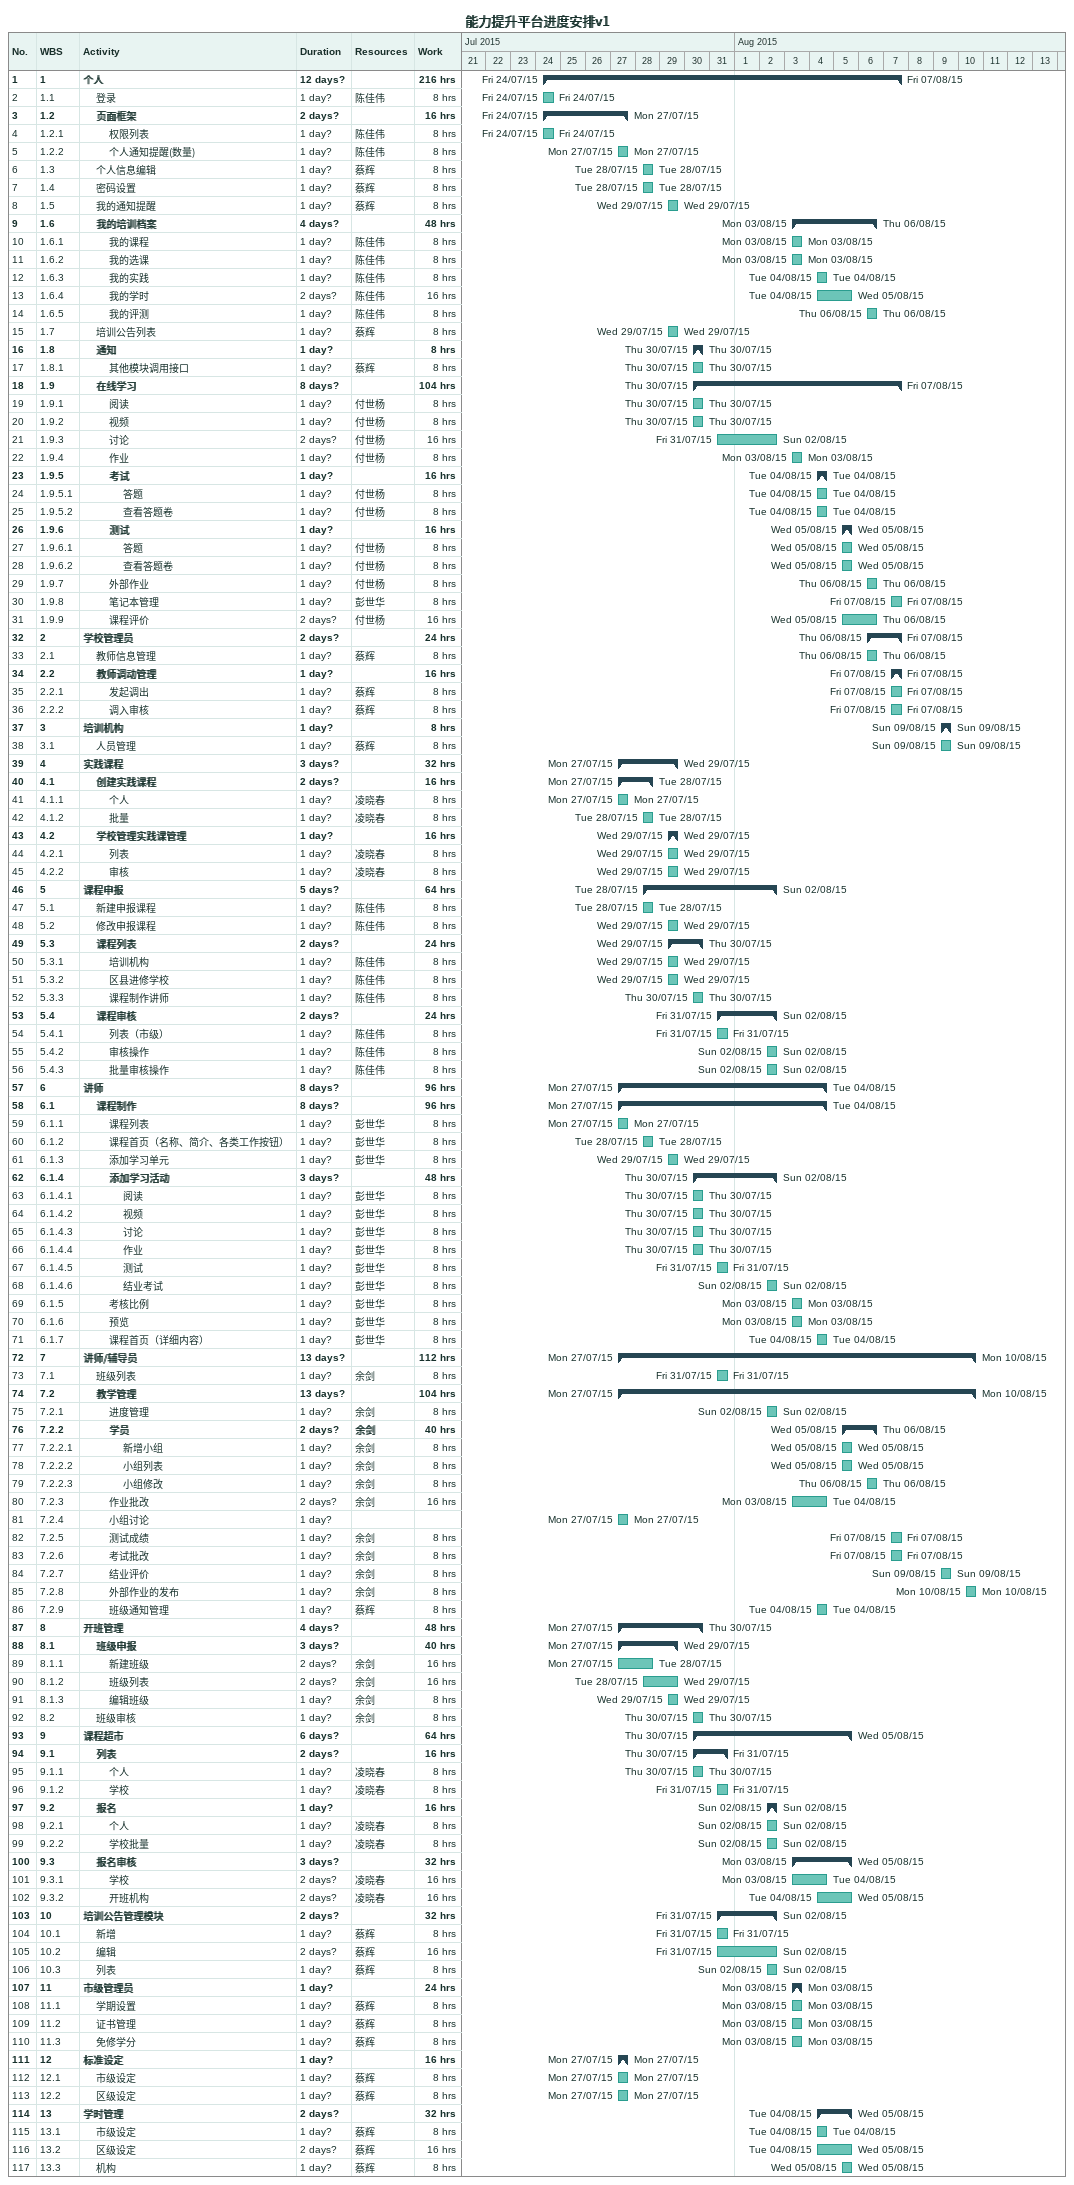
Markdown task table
能力提升平台进度安排v1

| ID | WBS | Task | Duration | Start | Finish | Resources | Work (h) |
|---|---|---|---|---|---|---|---|
| 1 | 1 | **个人** | 12d? | 2015-07-24 | 2015-08-07 |  | 216 |
| 2 | 1.1 | 登录 | 1d? | 2015-07-24 | 2015-07-24 | 陈佳伟 | 8 |
| 3 | 1.2 | **页面框架** | 2d? | 2015-07-24 | 2015-07-27 |  | 16 |
| 4 | 1.2.1 | 权限列表 | 1d? | 2015-07-24 | 2015-07-24 | 陈佳伟 | 8 |
| 5 | 1.2.2 | 个人通知提醒(数量) | 1d? | 2015-07-27 | 2015-07-27 | 陈佳伟 | 8 |
| 6 | 1.3 | 个人信息编辑 | 1d? | 2015-07-28 | 2015-07-28 | 蔡辉 | 8 |
| 7 | 1.4 | 密码设置 | 1d? | 2015-07-28 | 2015-07-28 | 蔡辉 | 8 |
| 8 | 1.5 | 我的通知提醒 | 1d? | 2015-07-29 | 2015-07-29 | 蔡辉 | 8 |
| 9 | 1.6 | **我的培训档案** | 4d? | 2015-08-03 | 2015-08-06 |  | 48 |
| 10 | 1.6.1 | 我的课程 | 1d? | 2015-08-03 | 2015-08-03 | 陈佳伟 | 8 |
| 11 | 1.6.2 | 我的选课 | 1d? | 2015-08-03 | 2015-08-03 | 陈佳伟 | 8 |
| 12 | 1.6.3 | 我的实践 | 1d? | 2015-08-04 | 2015-08-04 | 陈佳伟 | 8 |
| 13 | 1.6.4 | 我的学时 | 2d? | 2015-08-04 | 2015-08-05 | 陈佳伟 | 16 |
| 14 | 1.6.5 | 我的评测 | 1d? | 2015-08-06 | 2015-08-06 | 陈佳伟 | 8 |
| 15 | 1.7 | 培训公告列表 | 1d? | 2015-07-29 | 2015-07-29 | 蔡辉 | 8 |
| 16 | 1.8 | **通知** | 1d? | 2015-07-30 | 2015-07-30 |  | 8 |
| 17 | 1.8.1 | 其他模块调用接口 | 1d? | 2015-07-30 | 2015-07-30 | 蔡辉 | 8 |
| 18 | 1.9 | **在线学习** | 8d? | 2015-07-30 | 2015-08-07 |  | 104 |
| 19 | 1.9.1 | 阅读 | 1d? | 2015-07-30 | 2015-07-30 | 付世杨 | 8 |
| 20 | 1.9.2 | 视频 | 1d? | 2015-07-30 | 2015-07-30 | 付世杨 | 8 |
| 21 | 1.9.3 | 讨论 | 2d? | 2015-07-31 | 2015-08-02 | 付世杨 | 16 |
| 22 | 1.9.4 | 作业 | 1d? | 2015-08-03 | 2015-08-03 | 付世杨 | 8 |
| 23 | 1.9.5 | **考试** | 1d? | 2015-08-04 | 2015-08-04 |  | 16 |
| 24 | 1.9.5.1 | 答题 | 1d? | 2015-08-04 | 2015-08-04 | 付世杨 | 8 |
| 25 | 1.9.5.2 | 查看答题卷 | 1d? | 2015-08-04 | 2015-08-04 | 付世杨 | 8 |
| 26 | 1.9.6 | **测试** | 1d? | 2015-08-05 | 2015-08-05 |  | 16 |
| 27 | 1.9.6.1 | 答题 | 1d? | 2015-08-05 | 2015-08-05 | 付世杨 | 8 |
| 28 | 1.9.6.2 | 查看答题卷 | 1d? | 2015-08-05 | 2015-08-05 | 付世杨 | 8 |
| 29 | 1.9.7 | 外部作业 | 1d? | 2015-08-06 | 2015-08-06 | 付世杨 | 8 |
| 30 | 1.9.8 | 笔记本管理 | 1d? | 2015-08-07 | 2015-08-07 | 彭世华 | 8 |
| 31 | 1.9.9 | 课程评价 | 2d? | 2015-08-05 | 2015-08-06 | 付世杨 | 16 |
| 32 | 2 | **学校管理员** | 2d? | 2015-08-06 | 2015-08-07 |  | 24 |
| 33 | 2.1 | 教师信息管理 | 1d? | 2015-08-06 | 2015-08-06 | 蔡辉 | 8 |
| 34 | 2.2 | **教师调动管理** | 1d? | 2015-08-07 | 2015-08-07 |  | 16 |
| 35 | 2.2.1 | 发起调出 | 1d? | 2015-08-07 | 2015-08-07 | 蔡辉 | 8 |
| 36 | 2.2.2 | 调入审核 | 1d? | 2015-08-07 | 2015-08-07 | 蔡辉 | 8 |
| 37 | 3 | **培训机构** | 1d? | 2015-08-09 | 2015-08-09 |  | 8 |
| 38 | 3.1 | 人员管理 | 1d? | 2015-08-09 | 2015-08-09 | 蔡辉 | 8 |
| 39 | 4 | **实践课程** | 3d? | 2015-07-27 | 2015-07-29 |  | 32 |
| 40 | 4.1 | **创建实践课程** | 2d? | 2015-07-27 | 2015-07-28 |  | 16 |
| 41 | 4.1.1 | 个人 | 1d? | 2015-07-27 | 2015-07-27 | 凌晓春 | 8 |
| 42 | 4.1.2 | 批量 | 1d? | 2015-07-28 | 2015-07-28 | 凌晓春 | 8 |
| 43 | 4.2 | **学校管理实践课管理** | 1d? | 2015-07-29 | 2015-07-29 |  | 16 |
| 44 | 4.2.1 | 列表 | 1d? | 2015-07-29 | 2015-07-29 | 凌晓春 | 8 |
| 45 | 4.2.2 | 审核 | 1d? | 2015-07-29 | 2015-07-29 | 凌晓春 | 8 |
| 46 | 5 | **课程申报** | 5d? | 2015-07-28 | 2015-08-02 |  | 64 |
| 47 | 5.1 | 新建申报课程 | 1d? | 2015-07-28 | 2015-07-28 | 陈佳伟 | 8 |
| 48 | 5.2 | 修改申报课程 | 1d? | 2015-07-29 | 2015-07-29 | 陈佳伟 | 8 |
| 49 | 5.3 | **课程列表** | 2d? | 2015-07-29 | 2015-07-30 |  | 24 |
| 50 | 5.3.1 | 培训机构 | 1d? | 2015-07-29 | 2015-07-29 | 陈佳伟 | 8 |
| 51 | 5.3.2 | 区县进修学校 | 1d? | 2015-07-29 | 2015-07-29 | 陈佳伟 | 8 |
| 52 | 5.3.3 | 课程制作讲师 | 1d? | 2015-07-30 | 2015-07-30 | 陈佳伟 | 8 |
| 53 | 5.4 | **课程审核** | 2d? | 2015-07-31 | 2015-08-02 |  | 24 |
| 54 | 5.4.1 | 列表（市级） | 1d? | 2015-07-31 | 2015-07-31 | 陈佳伟 | 8 |
| 55 | 5.4.2 | 审核操作 | 1d? | 2015-08-02 | 2015-08-02 | 陈佳伟 | 8 |
| 56 | 5.4.3 | 批量审核操作 | 1d? | 2015-08-02 | 2015-08-02 | 陈佳伟 | 8 |
| 57 | 6 | **讲师** | 8d? | 2015-07-27 | 2015-08-04 |  | 96 |
| 58 | 6.1 | **课程制作** | 8d? | 2015-07-27 | 2015-08-04 |  | 96 |
| 59 | 6.1.1 | 课程列表 | 1d? | 2015-07-27 | 2015-07-27 | 彭世华 | 8 |
| 60 | 6.1.2 | 课程首页（名称、简介、各类工作按钮） | 1d? | 2015-07-28 | 2015-07-28 | 彭世华 | 8 |
| 61 | 6.1.3 | 添加学习单元 | 1d? | 2015-07-29 | 2015-07-29 | 彭世华 | 8 |
| 62 | 6.1.4 | **添加学习活动** | 3d? | 2015-07-30 | 2015-08-02 |  | 48 |
| 63 | 6.1.4.1 | 阅读 | 1d? | 2015-07-30 | 2015-07-30 | 彭世华 | 8 |
| 64 | 6.1.4.2 | 视频 | 1d? | 2015-07-30 | 2015-07-30 | 彭世华 | 8 |
| 65 | 6.1.4.3 | 讨论 | 1d? | 2015-07-30 | 2015-07-30 | 彭世华 | 8 |
| 66 | 6.1.4.4 | 作业 | 1d? | 2015-07-30 | 2015-07-30 | 彭世华 | 8 |
| 67 | 6.1.4.5 | 测试 | 1d? | 2015-07-31 | 2015-07-31 | 彭世华 | 8 |
| 68 | 6.1.4.6 | 结业考试 | 1d? | 2015-08-02 | 2015-08-02 | 彭世华 | 8 |
| 69 | 6.1.5 | 考核比例 | 1d? | 2015-08-03 | 2015-08-03 | 彭世华 | 8 |
| 70 | 6.1.6 | 预览 | 1d? | 2015-08-03 | 2015-08-03 | 彭世华 | 8 |
| 71 | 6.1.7 | 课程首页（详细内容） | 1d? | 2015-08-04 | 2015-08-04 | 彭世华 | 8 |
| 72 | 7 | **讲师/辅导员** | 13d? | 2015-07-27 | 2015-08-10 |  | 112 |
| 73 | 7.1 | 班级列表 | 1d? | 2015-07-31 | 2015-07-31 | 余剑 | 8 |
| 74 | 7.2 | **教学管理** | 13d? | 2015-07-27 | 2015-08-10 |  | 104 |
| 75 | 7.2.1 | 进度管理 | 1d? | 2015-08-02 | 2015-08-02 | 余剑 | 8 |
| 76 | 7.2.2 | **学员** | 2d? | 2015-08-05 | 2015-08-06 | 余剑 | 40 |
| 77 | 7.2.2.1 | 新增小组 | 1d? | 2015-08-05 | 2015-08-05 | 余剑 | 8 |
| 78 | 7.2.2.2 | 小组列表 | 1d? | 2015-08-05 | 2015-08-05 | 余剑 | 8 |
| 79 | 7.2.2.3 | 小组修改 | 1d? | 2015-08-06 | 2015-08-06 | 余剑 | 8 |
| 80 | 7.2.3 | 作业批改 | 2d? | 2015-08-03 | 2015-08-04 | 余剑 | 16 |
| 81 | 7.2.4 | 小组讨论 | 1d? | 2015-07-27 | 2015-07-27 |  |  |
| 82 | 7.2.5 | 测试成绩 | 1d? | 2015-08-07 | 2015-08-07 | 余剑 | 8 |
| 83 | 7.2.6 | 考试批改 | 1d? | 2015-08-07 | 2015-08-07 | 余剑 | 8 |
| 84 | 7.2.7 | 结业评价 | 1d? | 2015-08-09 | 2015-08-09 | 余剑 | 8 |
| 85 | 7.2.8 | 外部作业的发布 | 1d? | 2015-08-10 | 2015-08-10 | 余剑 | 8 |
| 86 | 7.2.9 | 班级通知管理 | 1d? | 2015-08-04 | 2015-08-04 | 蔡辉 | 8 |
| 87 | 8 | **开班管理** | 4d? | 2015-07-27 | 2015-07-30 |  | 48 |
| 88 | 8.1 | **班级申报** | 3d? | 2015-07-27 | 2015-07-29 |  | 40 |
| 89 | 8.1.1 | 新建班级 | 2d? | 2015-07-27 | 2015-07-28 | 余剑 | 16 |
| 90 | 8.1.2 | 班级列表 | 2d? | 2015-07-28 | 2015-07-29 | 余剑 | 16 |
| 91 | 8.1.3 | 编辑班级 | 1d? | 2015-07-29 | 2015-07-29 | 余剑 | 8 |
| 92 | 8.2 | 班级审核 | 1d? | 2015-07-30 | 2015-07-30 | 余剑 | 8 |
| 93 | 9 | **课程超市** | 6d? | 2015-07-30 | 2015-08-05 |  | 64 |
| 94 | 9.1 | **列表** | 2d? | 2015-07-30 | 2015-07-31 |  | 16 |
| 95 | 9.1.1 | 个人 | 1d? | 2015-07-30 | 2015-07-30 | 凌晓春 | 8 |
| 96 | 9.1.2 | 学校 | 1d? | 2015-07-31 | 2015-07-31 | 凌晓春 | 8 |
| 97 | 9.2 | **报名** | 1d? | 2015-08-02 | 2015-08-02 |  | 16 |
| 98 | 9.2.1 | 个人 | 1d? | 2015-08-02 | 2015-08-02 | 凌晓春 | 8 |
| 99 | 9.2.2 | 学校批量 | 1d? | 2015-08-02 | 2015-08-02 | 凌晓春 | 8 |
| 100 | 9.3 | **报名审核** | 3d? | 2015-08-03 | 2015-08-05 |  | 32 |
| 101 | 9.3.1 | 学校 | 2d? | 2015-08-03 | 2015-08-04 | 凌晓春 | 16 |
| 102 | 9.3.2 | 开班机构 | 2d? | 2015-08-04 | 2015-08-05 | 凌晓春 | 16 |
| 103 | 10 | **培训公告管理模块** | 2d? | 2015-07-31 | 2015-08-02 |  | 32 |
| 104 | 10.1 | 新增 | 1d? | 2015-07-31 | 2015-07-31 | 蔡辉 | 8 |
| 105 | 10.2 | 编辑 | 2d? | 2015-07-31 | 2015-08-02 | 蔡辉 | 16 |
| 106 | 10.3 | 列表 | 1d? | 2015-08-02 | 2015-08-02 | 蔡辉 | 8 |
| 107 | 11 | **市级管理员** | 1d? | 2015-08-03 | 2015-08-03 |  | 24 |
| 108 | 11.1 | 学期设置 | 1d? | 2015-08-03 | 2015-08-03 | 蔡辉 | 8 |
| 109 | 11.2 | 证书管理 | 1d? | 2015-08-03 | 2015-08-03 | 蔡辉 | 8 |
| 110 | 11.3 | 免修学分 | 1d? | 2015-08-03 | 2015-08-03 | 蔡辉 | 8 |
| 111 | 12 | **标准设定** | 1d? | 2015-07-27 | 2015-07-27 |  | 16 |
| 112 | 12.1 | 市级设定 | 1d? | 2015-07-27 | 2015-07-27 | 蔡辉 | 8 |
| 113 | 12.2 | 区级设定 | 1d? | 2015-07-27 | 2015-07-27 | 蔡辉 | 8 |
| 114 | 13 | **学时管理** | 2d? | 2015-08-04 | 2015-08-05 |  | 32 |
| 115 | 13.1 | 市级设定 | 1d? | 2015-08-04 | 2015-08-04 | 蔡辉 | 8 |
| 116 | 13.2 | 区级设定 | 2d? | 2015-08-04 | 2015-08-05 | 蔡辉 | 16 |
| 117 | 13.3 | 机构 | 1d? | 2015-08-05 | 2015-08-05 | 蔡辉 | 8 |
